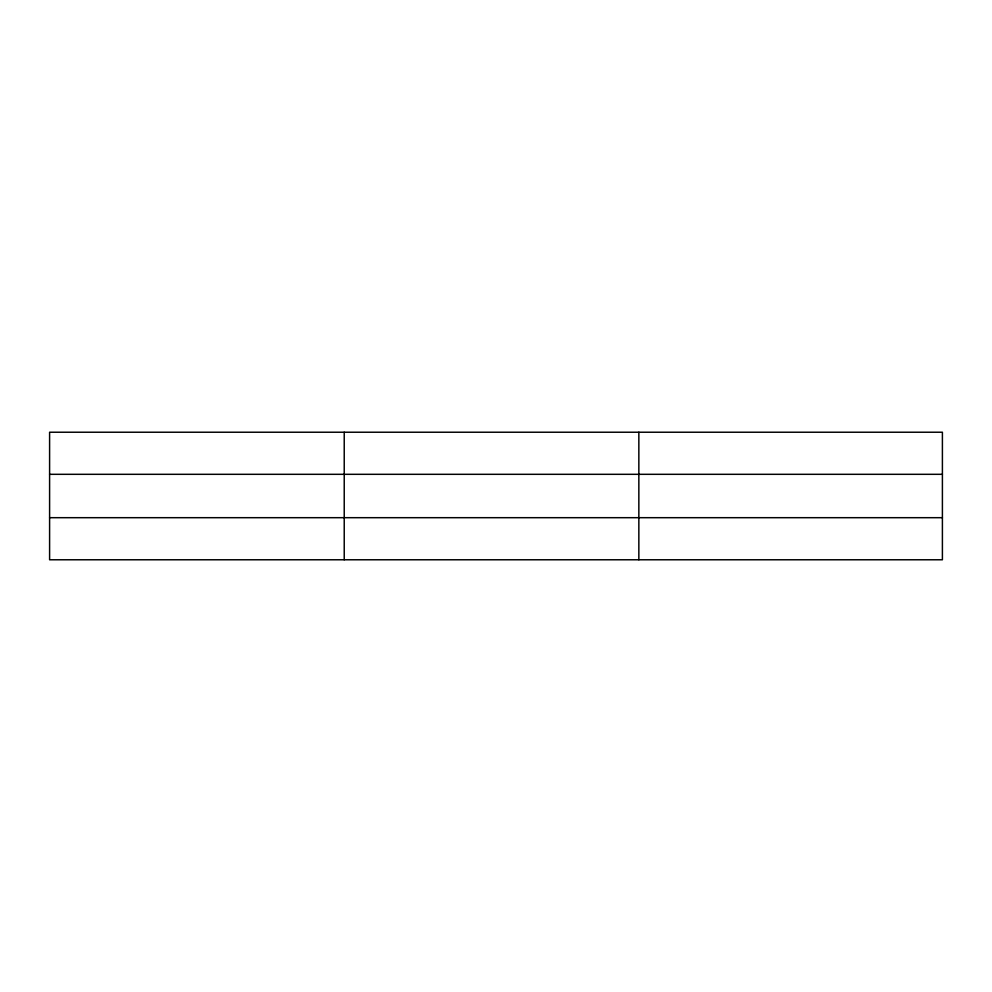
<?xml version="1.0" encoding="UTF-8"?>
<svg xmlns="http://www.w3.org/2000/svg" width="992" height="992" viewBox="0 0 992 992"><rect width="100%" height="100%" fill="white"/><g stroke="black" fill="none" stroke-linecap="round" stroke-linejoin="round"><path stroke-width="1.49" d="M344.224 432.227L344.224 559.773M638.848 432.227L638.848 559.773M942.4 474.312L942.4 432.227L49.6 432.227L49.6 559.773L942.4 559.773L942.4 474.312L49.6 474.312M49.6 517.688L942.4 517.688"/></g></svg>
